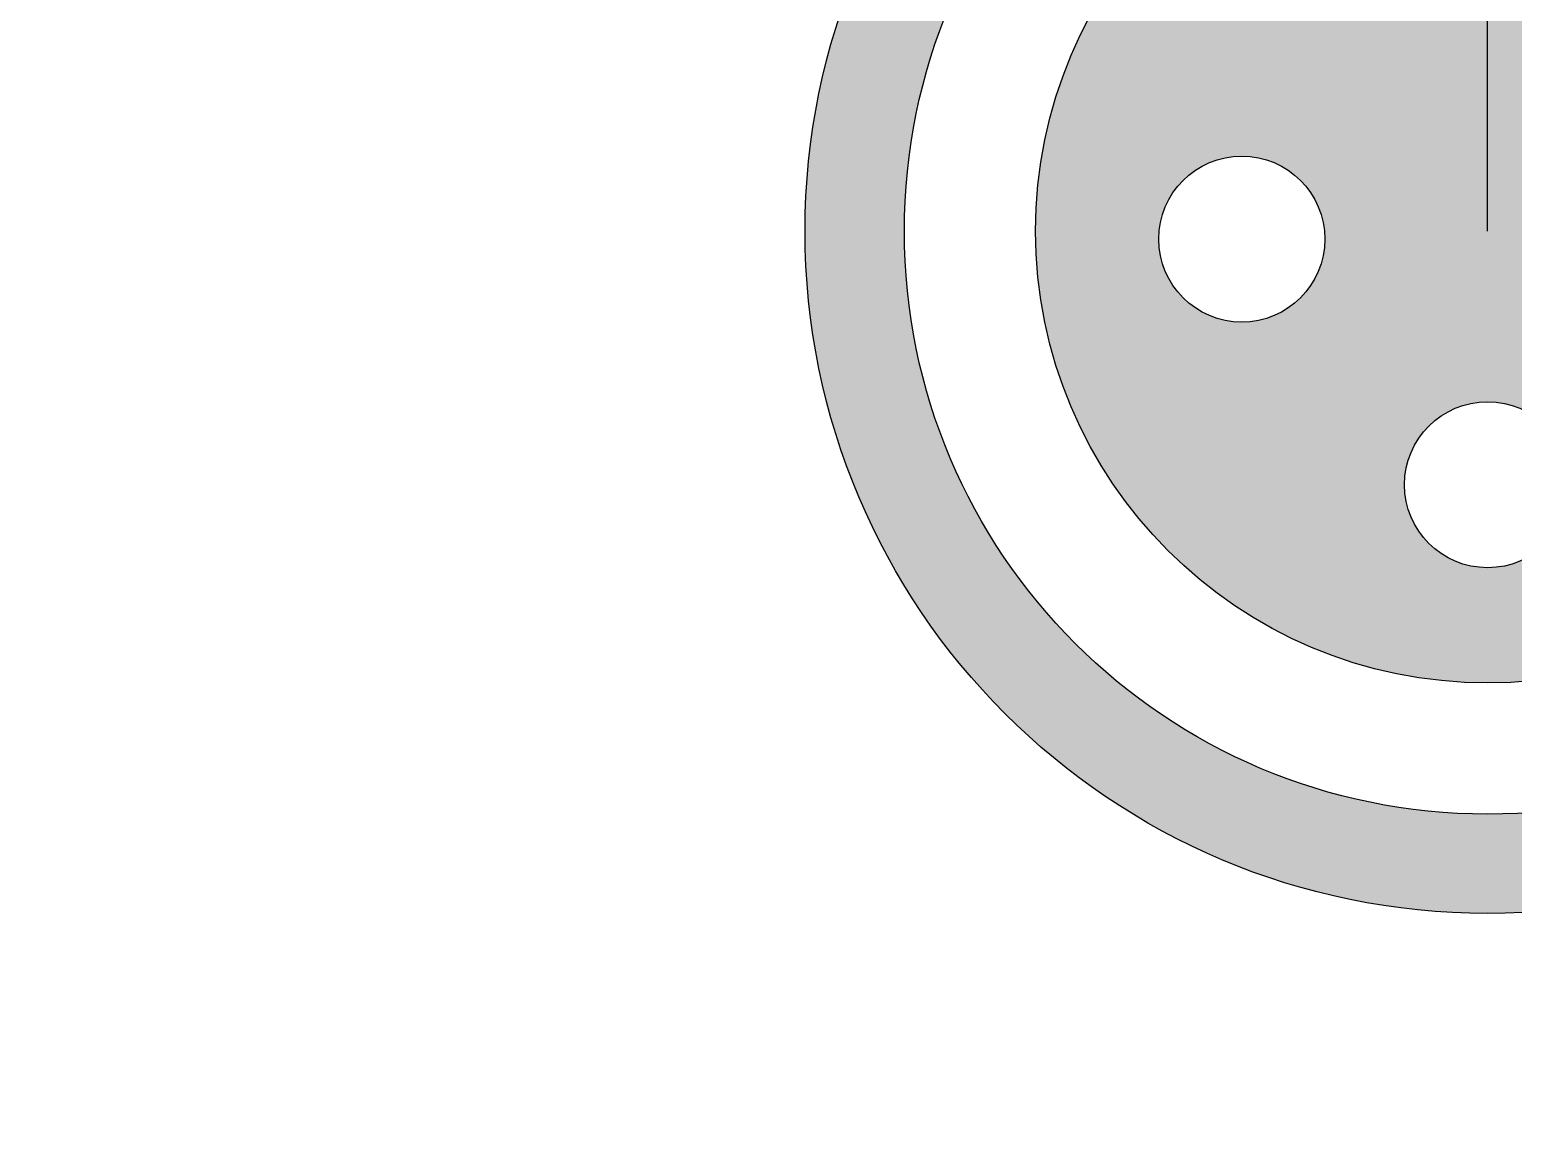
# Model space of a CAD drawing. Header units: millimetres. Extents: x 88 to 97873, y 32 to 55088.
# Drawn here: x 48125.6 to 48191.7, y 4568 to 4616.9 of the extents above; entities that cross this region are included whole.
import ezdxf

# ---------------------------------------------------------------- set-up
doc = ezdxf.new("R2010")
doc.units = ezdxf.units.MM
doc.header["$LTSCALE"] = 0.3
doc.layers.add('FICHAS_XLR', color=7, linetype='Continuous')

# ---------------------------------------------------------------- blocks, each defined once
blk = doc.blocks.new('FICHA_XLR_FEMEA')
at = {"layer": 'FICHAS_XLR'}
h = blk.add_hatch(color=0, dxfattribs=at)
h.dxf.hatch_style = 1
h.paths.add_polyline_path([(-762, 0, 1), (762, 0, 1)], flags=0)
h.paths.add_polyline_path([(-274.4, -13.5, -1), (-554.4, -13.5, -1)], flags=0)
h.paths.add_polyline_path([(538.6, -13.5, -1), (258.6, -13.5, -1)], flags=0)
h.paths.add_polyline_path([(140, -427.7, -1), (-140, -427.7, -1)], flags=0)
h.paths.add_polyline_path([(-1150.6, 0, 1), (1150.6, 0, 1)])
h.paths.add_polyline_path([(983.2, 0, -1), (-983.2, 0, -1)], flags=16)
h = blk.add_hatch(color=0, dxfattribs=at)
h.dxf.hatch_style = 1
h.paths.add_polyline_path([(-762, 0, 1), (762, 0, 1)])
h.paths.add_polyline_path([(538.6, -13.5, -1), (258.6, -13.5, -1)], flags=16)
h.paths.add_polyline_path([(-274.4, -13.5, -1), (-554.4, -13.5, -1)], flags=16)
h.paths.add_polyline_path([(140, -427.7, -1), (-140, -427.7, -1)], flags=16)
at = {"layer": 'FICHAS_XLR', "color": 0}
for centre, radius in [((0, 0), 1150.6), ((0, 0), 983.2), ((0, 0), 762), ((-414.4, -13.5), 140), ((0, -427.7), 140)]:
    blk.add_circle(centre, radius, dxfattribs=at)

msp = doc.modelspace()

# ---------------------------------------------------------------- linework, layer by layer
at = {"color": 116, "true_color": 0x136734}
msp.add_lwpolyline([(48190.597, 4607.91), (48190.597, 4688.84, 0.414214), (48151.528, 4727.91), (47646.042, 4727.91, 0.414214), (47606.972, 4688.84), (47606.972, 4529.869)], format="xyb", dxfattribs=at)

# ---------------------------------------------------------------- block references
at = {"color": 116, "true_color": 0x136734, "xscale": 0.02646669214138868, "yscale": 0.02646669214138868, "zscale": 0.02646669214138868}
msp.add_blockref('FICHA_XLR_FEMEA', (48190.597, 4607.91), dxfattribs=at)

doc.saveas('drawing.dxf')
